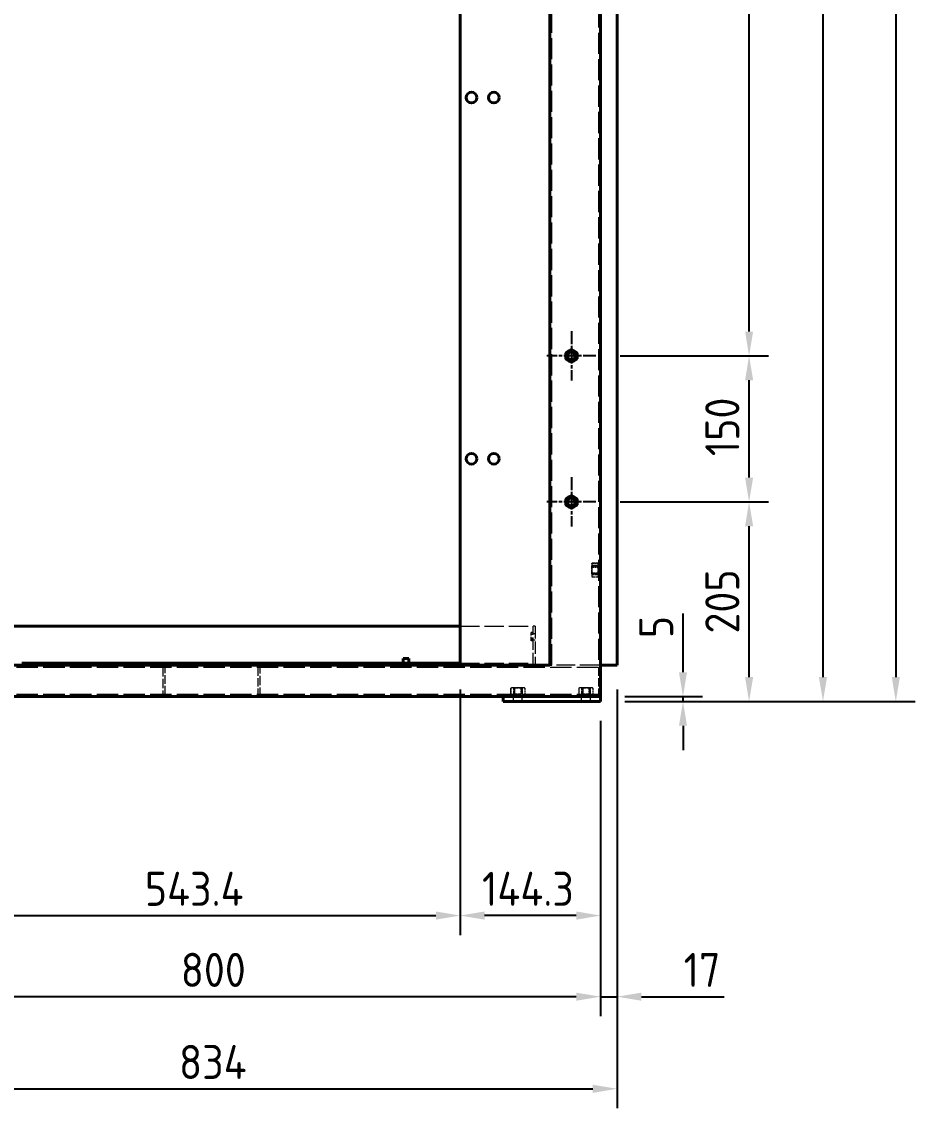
# Model space of a CAD drawing. Header units: millimetres. Extents: x 0 to 51860, y 0 to 5940.
# Drawn here: x 11181 to 12099, y 1552 to 2668 of the extents above; entities that cross this region are included whole.
import ezdxf

# ---------------------------------------------------------------- set-up
doc = ezdxf.new("R2010")
doc.units = ezdxf.units.MM
doc.header["$LTSCALE"] = 10
doc.linetypes.add('CHAIN', pattern=[0.3543, 0.2362, -0.0295, 0.0591, -0.0295])
doc.linetypes.add('DASHED', pattern=[0.2067, 0.1654, -0.0413])
for name, color, linetype, lineweight in [('가려진 것(ISO)', 2, 'DASHED', 18), ('가시적인 것(ISO)', 3, 'Continuous', 40), ('가시적인 좁은 것(ISO)', 3, 'Continuous', 35), ('중심 표식(ISO)', 1, 'Continuous', 25), ('치수(ISO)', 2, 'Continuous', 25)]:
    doc.layers.add(name, color=color, linetype=linetype, lineweight=lineweight)
doc.styles.add('치수 텍스트_PSTEK_POSCO', font='isocp.shx')
doc.dimstyles.new('치수_PSTEK_POSCO', dxfattribs={"dimscale": 10, "dimtxt": 3.5, "dimasz": 2.5, "dimexe": 2, "dimexo": 2.5, "dimgap": 1, "dimtad": 1, "dimrnd": 1e-08, "dimdsep": 46, "dimtxsty": '치수 텍스트_PSTEK_POSCO', "dimcen": 0.09, "dimdle": 10, "dimclrd": 7, "dimclre": 7, "dimclrt": 2, "dimadec": 1, "dimazin": 2, "dimtfac": 1, "dimtmove": 0, "dimatfit": 3, "dimfxl": 0, "dimtolj": 1, "dimlwd": -1, "dimlwe": -1, "dimarcsym": 0})

# ---------------------------------------------------------------- blocks, each defined once
blk = doc.blocks.new('*D64')
at = {"layer": 'Defpoints', "color": 0}
for p in [(10975.8, 1975.1), (11775.8, 1975.1), (10975.8, 1666.9)]:
    blk.add_point(p, dxfattribs=at)
at = {"layer": '치수(ISO)', "color": 7}
for p, q in [((10975.8, 1950.1), (10975.8, 1646.9)), ((11775.8, 1950.1), (11775.8, 1646.9)), ((11750.8, 1666.9), (11000.8, 1666.9))]:
    blk.add_line(p, q, dxfattribs=at)
for points in [[(11000.8, 1671), (11000.8, 1662.7), (10975.8, 1666.9)], [(11750.8, 1671), (11750.8, 1662.7), (11775.8, 1666.9)]]:
    blk.add_solid(points, dxfattribs=at)
at = {"layer": '치수(ISO)', "color": 2, "insert": (11344.3, 1694.4), "char_height": 35, "attachment_point": 4, "style": '치수 텍스트_PSTEK_POSCO'}
blk.add_mtext('\\A1;800', dxfattribs=at)
blk = doc.blocks.new('*D65')
at = {"layer": 'Defpoints', "color": 0}
for p in [(10958.8, 2007.4), (11792.8, 2007.4), (11792.8, 1572.3)]:
    blk.add_point(p, dxfattribs=at)
at = {"layer": '치수(ISO)', "color": 7}
for p, q in [((10958.8, 1982.4), (10958.8, 1552.3)), ((11792.8, 1982.4), (11792.8, 1552.3)), ((10983.8, 1572.3), (11767.8, 1572.3))]:
    blk.add_line(p, q, dxfattribs=at)
for points in [[(10983.8, 1576.4), (10983.8, 1568.1), (10958.8, 1572.3)], [(11767.8, 1576.4), (11767.8, 1568.1), (11792.8, 1572.3)]]:
    blk.add_solid(points, dxfattribs=at)
at = {"layer": '치수(ISO)', "color": 2, "insert": (11342.5, 1599.8), "char_height": 35, "attachment_point": 4, "style": '치수 텍스트_PSTEK_POSCO'}
blk.add_mtext('\\A1;834', dxfattribs=at)
blk = doc.blocks.new('*D67')
at = {"layer": 'Defpoints', "color": 0}
for p in [(11792.8, 2007.4), (11775.8, 1975.1), (11775.8, 1666.9)]:
    blk.add_point(p, dxfattribs=at)
at = {"layer": '치수(ISO)', "color": 7}
for p, q in [((11792.8, 1982.4), (11792.8, 1646.9)), ((11775.8, 1950.1), (11775.8, 1646.9)), ((11750.8, 1666.9), (11725.8, 1666.9)), ((11775.8, 1666.9), (11792.8, 1666.9)), ((11817.8, 1666.9), (11902.7, 1666.9))]:
    blk.add_line(p, q, dxfattribs=at)
for points in [[(11750.8, 1671), (11750.8, 1662.7), (11775.8, 1666.9)], [(11817.8, 1671), (11817.8, 1662.7), (11792.8, 1666.9)]]:
    blk.add_solid(points, dxfattribs=at)
at = {"layer": '치수(ISO)', "color": 2, "insert": (11861.2, 1694.4), "char_height": 35, "attachment_point": 4, "style": '치수 텍스트_PSTEK_POSCO'}
blk.add_mtext('\\A1;17', dxfattribs=at)
blk = doc.blocks.new('*D68')
at = {"layer": 'Defpoints', "color": 0}
for p in [(11631.5, 2007.4), (11775.8, 1975.1), (11631.5, 1750.2)]:
    blk.add_point(p, dxfattribs=at)
at = {"layer": '치수(ISO)', "color": 7}
for p, q in [((11631.5, 1982.4), (11631.5, 1730.2)), ((11775.8, 1950.1), (11775.8, 1730.2)), ((11750.8, 1750.2), (11656.5, 1750.2))]:
    blk.add_line(p, q, dxfattribs=at)
for points in [[(11656.5, 1754.4), (11656.5, 1746), (11631.5, 1750.2)], [(11750.8, 1754.4), (11750.8, 1746), (11775.8, 1750.2)]]:
    blk.add_solid(points, dxfattribs=at)
at = {"layer": '치수(ISO)', "color": 2, "insert": (11653.9, 1777.7), "char_height": 35, "attachment_point": 4, "style": '치수 텍스트_PSTEK_POSCO'}
blk.add_mtext('\\A1;144.3', dxfattribs=at)
blk = doc.blocks.new('*D70')
at = {"layer": 'Defpoints', "color": 0}
for p in [(11088.1, 2007.4), (11631.5, 2007.4), (11631.5, 1750.2)]:
    blk.add_point(p, dxfattribs=at)
at = {"layer": '치수(ISO)', "color": 7}
for p, q in [((11088.1, 1982.4), (11088.1, 1730.2)), ((11631.5, 1982.4), (11631.5, 1730.2)), ((11113.1, 1750.2), (11606.5, 1750.2))]:
    blk.add_line(p, q, dxfattribs=at)
for points in [[(11113.1, 1754.4), (11113.1, 1746), (11088.1, 1750.2)], [(11606.5, 1754.4), (11606.5, 1746), (11631.5, 1750.2)]]:
    blk.add_solid(points, dxfattribs=at)
at = {"layer": '치수(ISO)', "color": 2, "insert": (11307.3, 1777.7), "char_height": 35, "attachment_point": 4, "style": '치수 텍스트_PSTEK_POSCO'}
blk.add_mtext('\\A1;543.4', dxfattribs=at)
blk = doc.blocks.new('*D72')
at = {"layer": 'Defpoints', "color": 0}
for p in [(11771, 2175.1), (11928.4, 2175.1), (11775.8, 1970.1)]:
    blk.add_point(p, dxfattribs=at)
at = {"layer": '치수(ISO)', "color": 7}
for p, q in [((11796, 2175.1), (11948.4, 2175.1)), ((11928.4, 1995.1), (11928.4, 2150.1)), ((11800.8, 1970.1), (11948.4, 1970.1))]:
    blk.add_line(p, q, dxfattribs=at)
for points in [[(11924.3, 2150.1), (11932.6, 2150.1), (11928.4, 2175.1)], [(11924.3, 1995.1), (11932.6, 1995.1), (11928.4, 1970.1)]]:
    blk.add_solid(points, dxfattribs=at)
at = {"layer": '치수(ISO)', "color": 2, "insert": (11900.9, 2039.9), "char_height": 35, "attachment_point": 4, "rotation": 90, "style": '치수 텍스트_PSTEK_POSCO'}
blk.add_mtext('\\A1;205', dxfattribs=at)
blk = doc.blocks.new('*D74')
at = {"layer": 'Defpoints', "color": 0}
for p in [(11775.8, 3525.1), (12004.4, 3525.1), (11775.8, 1970.1)]:
    blk.add_point(p, dxfattribs=at)
at = {"layer": '치수(ISO)', "color": 7}
for p, q in [((11800.8, 3525.1), (12024.4, 3525.1)), ((12004.4, 1995.1), (12004.4, 3500.1)), ((11800.8, 1970.1), (12024.4, 1970.1))]:
    blk.add_line(p, q, dxfattribs=at)
for points in [[(12000.2, 3500.1), (12008.5, 3500.1), (12004.4, 3525.1)], [(12000.2, 1995.1), (12008.5, 1995.1), (12004.4, 1970.1)]]:
    blk.add_solid(points, dxfattribs=at)
at = {"layer": '치수(ISO)', "color": 2, "insert": (11976.9, 2706.6), "char_height": 35, "attachment_point": 4, "rotation": 90, "style": '치수 텍스트_PSTEK_POSCO'}
blk.add_mtext('\\A1;1555', dxfattribs=at)
blk = doc.blocks.new('*D99')
at = {"layer": 'Defpoints', "color": 0}
for p in [(11771, 2325.1), (11928.4, 2325.1), (11771, 2175.1)]:
    blk.add_point(p, dxfattribs=at)
at = {"layer": '치수(ISO)', "color": 7}
for p, q in [((11796, 2325.1), (11948.4, 2325.1)), ((11928.4, 2200.1), (11928.4, 2300.1)), ((11796, 2175.1), (11948.4, 2175.1))]:
    blk.add_line(p, q, dxfattribs=at)
for points in [[(11924.3, 2300.1), (11932.6, 2300.1), (11928.4, 2325.1)], [(11924.3, 2200.1), (11932.6, 2200.1), (11928.4, 2175.1)]]:
    blk.add_solid(points, dxfattribs=at)
at = {"layer": '치수(ISO)', "color": 2, "insert": (11900.9, 2222.1), "char_height": 35, "attachment_point": 4, "rotation": 90, "style": '치수 텍스트_PSTEK_POSCO'}
blk.add_mtext('\\A1;150', dxfattribs=at)
blk = doc.blocks.new('*D100')
at = {"layer": 'Defpoints', "color": 0}
for p in [(11775.8, 1975.1), (11775.8, 1970.1), (11860.5, 1975.1)]:
    blk.add_point(p, dxfattribs=at)
at = {"layer": '치수(ISO)', "color": 7}
for p, q in [((11860.5, 2000.1), (11860.5, 2060.6)), ((11800.8, 1975.1), (11880.5, 1975.1)), ((11800.8, 1970.1), (11880.5, 1970.1)), ((11860.5, 1970.1), (11860.5, 1975.1)), ((11860.5, 1945.1), (11860.5, 1920.1))]:
    blk.add_line(p, q, dxfattribs=at)
for points in [[(11856.3, 2000.1), (11864.6, 2000.1), (11860.5, 1975.1)], [(11856.3, 1945.1), (11864.6, 1945.1), (11860.5, 1970.1)]]:
    blk.add_solid(points, dxfattribs=at)
at = {"layer": '치수(ISO)', "color": 2, "insert": (11833, 2035.1), "char_height": 35, "attachment_point": 4, "rotation": 90, "style": '치수 텍스트_PSTEK_POSCO'}
blk.add_mtext('\\A1;5', dxfattribs=at)
blk = doc.blocks.new('*D101')
at = {"layer": 'Defpoints', "color": 0}
for p in [(11771, 3175.1), (11928.4, 3175.1), (11771, 2325.1)]:
    blk.add_point(p, dxfattribs=at)
at = {"layer": '치수(ISO)', "color": 7}
for p, q in [((11796, 3175.1), (11948.4, 3175.1)), ((11928.4, 2350.1), (11928.4, 3150.1)), ((11796, 2325.1), (11948.4, 2325.1))]:
    blk.add_line(p, q, dxfattribs=at)
for points in [[(11924.3, 3150.1), (11932.6, 3150.1), (11928.4, 3175.1)], [(11924.3, 2350.1), (11932.6, 2350.1), (11928.4, 2325.1)]]:
    blk.add_solid(points, dxfattribs=at)
at = {"layer": '치수(ISO)', "color": 2, "insert": (11900.9, 2718.6), "char_height": 35, "attachment_point": 4, "rotation": 90, "style": '치수 텍스트_PSTEK_POSCO'}
blk.add_mtext('\\A1;850', dxfattribs=at)
blk = doc.blocks.new('*D163')
at = {"layer": 'Defpoints', "color": 0}
for p in [(11748.8, 3596.8), (11775.8, 1970.1), (12079.2, 1970.1)]:
    blk.add_point(p, dxfattribs=at)
at = {"layer": '치수(ISO)', "color": 7}
for p, q in [((11773.8, 3596.8), (12099.2, 3596.8)), ((12079.2, 3571.8), (12079.2, 1995.1)), ((11800.8, 1970.1), (12099.2, 1970.1))]:
    blk.add_line(p, q, dxfattribs=at)
for points in [[(12075.1, 3571.8), (12083.4, 3571.8), (12079.2, 3596.8)], [(12075.1, 1995.1), (12083.4, 1995.1), (12079.2, 1970.1)]]:
    blk.add_solid(points, dxfattribs=at)
at = {"layer": '치수(ISO)', "color": 2, "insert": (12051.7, 2725.7), "char_height": 35, "attachment_point": 4, "rotation": 90, "style": '치수 텍스트_PSTEK_POSCO'}
blk.add_mtext('\\A1;1626.7', dxfattribs=at)

msp = doc.modelspace()

# ---------------------------------------------------------------- linework, layer by layer
at = {"layer": '가려진 것(ISO)', "ltscale": 13.091783}
for p, q in [((11725.782, 2007.413), (11725.782, 3522.813)), ((11773.482, 3522.813), (11773.482, 2007.413))]:
    msp.add_line(p, q, dxfattribs=at)
at = {"layer": '가려진 것(ISO)', "ltscale": 0.151714}
for p, q in [((11766.682, 2111.613), (11767.0805, 2112.3033)), ((11773.482, 2111.613), (11773.0834, 2112.3033)), ((11766.682, 2098.613), (11767.0805, 2097.9227)), ((11773.482, 2098.613), (11773.0834, 2097.9227)), ((11684.282, 1984.213), (11683.5917, 1983.8145)), ((11684.282, 1977.413), (11683.5917, 1977.8115)), ((11697.282, 1984.213), (11697.9722, 1983.8145)), ((11697.282, 1977.413), (11697.9722, 1977.8115)), ((11754.282, 1984.213), (11753.5917, 1983.8145)), ((11754.282, 1977.413), (11753.5917, 1977.8115)), ((11767.282, 1984.213), (11767.9722, 1983.8145)), ((11767.282, 1977.413), (11767.9722, 1977.8115))]:
    msp.add_line(p, q, dxfattribs=at)
at = {"layer": '가려진 것(ISO)', "ltscale": 0.648143}
for p, q in [((11766.682, 2111.613), (11766.682, 2110.7422)), ((11766.682, 2099.4838), (11766.682, 2098.613)), ((11685.1528, 1984.213), (11684.282, 1984.213)), ((11697.282, 1984.213), (11696.4111, 1984.213)), ((11755.1528, 1984.213), (11754.282, 1984.213)), ((11767.282, 1984.213), (11766.4111, 1984.213))]:
    msp.add_line(p, q, dxfattribs=at)
at = {"layer": '가려진 것(ISO)', "ltscale": 1.296386}
for p, q in [((11766.682, 2110.7422), (11766.682, 2105.113)), ((11766.682, 2105.113), (11766.682, 2099.4838)), ((11690.782, 1984.213), (11685.1528, 1984.213)), ((11696.4111, 1984.213), (11690.782, 1984.213)), ((11760.782, 1984.213), (11755.1528, 1984.213)), ((11766.4111, 1984.213), (11760.782, 1984.213))]:
    msp.add_line(p, q, dxfattribs=at)
at = {"layer": '가려진 것(ISO)', "ltscale": 1.295094}
for p, q in [((11773.482, 2109.7895), (11766.682, 2109.7895)), ((11766.682, 2100.4365), (11773.482, 2100.4365)), ((11686.1055, 1984.213), (11686.1055, 1977.413)), ((11695.4585, 1977.413), (11695.4585, 1984.213)), ((11756.1055, 1984.213), (11756.1055, 1977.413)), ((11765.4585, 1977.413), (11765.4585, 1984.213))]:
    msp.add_line(p, q, dxfattribs=at)
at = {"layer": '가려진 것(ISO)', "ltscale": 0.111978}
for p, q in [((11767.0805, 2112.2792), (11767.0805, 2112.3033)), ((11773.0834, 2112.3033), (11773.0834, 2112.2792)), ((11767.0805, 2097.9227), (11767.0805, 2097.9468)), ((11773.0834, 2097.9468), (11773.0834, 2097.9227)), ((11683.5917, 1983.8145), (11683.6158, 1983.8145)), ((11683.6158, 1977.8115), (11683.5917, 1977.8115)), ((11697.9482, 1983.8145), (11697.9722, 1983.8145)), ((11697.9722, 1977.8115), (11697.9482, 1977.8115)), ((11753.5917, 1983.8145), (11753.6158, 1983.8145)), ((11753.6158, 1977.8115), (11753.5917, 1977.8115)), ((11767.9482, 1983.8145), (11767.9722, 1983.8145)), ((11767.9722, 1977.8115), (11767.9482, 1977.8115))]:
    msp.add_line(p, q, dxfattribs=at)
at = {"layer": '가려진 것(ISO)', "ltscale": 1.14328}
for p, q in [((11773.0834, 2112.3033), (11767.0805, 2112.3033)), ((11767.0805, 2112.2792), (11773.0834, 2112.2792)), ((11773.0834, 2109.2051), (11767.0805, 2109.2051)), ((11767.0805, 2108.1871), (11773.0834, 2108.1871)), ((11773.0834, 2102.0389), (11767.0805, 2102.0389)), ((11767.0805, 2101.0209), (11773.0834, 2101.0209)), ((11773.0834, 2097.9468), (11767.0805, 2097.9468)), ((11773.0834, 2097.9227), (11767.0805, 2097.9227)), ((11683.5917, 1983.8145), (11683.5917, 1977.8115)), ((11683.6158, 1977.8115), (11683.6158, 1983.8145)), ((11686.6898, 1983.8145), (11686.6898, 1977.8115)), ((11687.7079, 1977.8115), (11687.7079, 1983.8145)), ((11693.856, 1983.8145), (11693.856, 1977.8115)), ((11694.8741, 1977.8115), (11694.8741, 1983.8145)), ((11697.9482, 1983.8145), (11697.9482, 1977.8115)), ((11697.9722, 1983.8145), (11697.9722, 1977.8115)), ((11753.5917, 1983.8145), (11753.5917, 1977.8115)), ((11753.6158, 1977.8115), (11753.6158, 1983.8145)), ((11756.6898, 1983.8145), (11756.6898, 1977.8115)), ((11757.7079, 1977.8115), (11757.7079, 1983.8145)), ((11763.856, 1983.8145), (11763.856, 1977.8115)), ((11764.8741, 1977.8115), (11764.8741, 1983.8145)), ((11767.9482, 1983.8145), (11767.9482, 1977.8115)), ((11767.9722, 1983.8145), (11767.9722, 1977.8115))]:
    msp.add_line(p, q, dxfattribs=at)
at = {"layer": '가려진 것(ISO)', "ltscale": 0.053773}
for p, q in [((11766.882, 2109.113), (11766.682, 2109.313)), ((11766.882, 2101.113), (11766.682, 2100.913)), ((11773.282, 2109.113), (11773.482, 2109.313)), ((11773.282, 2101.113), (11773.482, 2100.913)), ((11686.782, 1984.013), (11686.582, 1984.213)), ((11686.782, 1977.613), (11686.582, 1977.413)), ((11694.782, 1984.013), (11694.982, 1984.213)), ((11694.782, 1977.613), (11694.982, 1977.413)), ((11756.782, 1984.013), (11756.582, 1984.213)), ((11756.782, 1977.613), (11756.582, 1977.413)), ((11764.782, 1984.013), (11764.982, 1984.213)), ((11764.782, 1977.613), (11764.982, 1977.413))]:
    msp.add_line(p, q, dxfattribs=at)
at = {"layer": '가려진 것(ISO)', "ltscale": 2.393412}
for p, q in [((11766.882, 2101.113), (11766.882, 2109.113)), ((11773.282, 2109.113), (11773.282, 2101.113)), ((11686.782, 1984.013), (11694.782, 1984.013)), ((11694.782, 1977.613), (11686.782, 1977.613)), ((11756.782, 1984.013), (11764.782, 1984.013)), ((11764.782, 1977.613), (11756.782, 1977.613))]:
    msp.add_line(p, q, dxfattribs=at)
at = {"layer": '가려진 것(ISO)', "ltscale": 1.218906}
for p, q in [((11773.282, 2109.113), (11766.882, 2109.113)), ((11773.282, 2101.113), (11766.882, 2101.113)), ((11686.782, 1984.013), (11686.782, 1977.613)), ((11694.782, 1984.013), (11694.782, 1977.613)), ((11756.782, 1984.013), (11756.782, 1977.613)), ((11764.782, 1984.013), (11764.782, 1977.613))]:
    msp.add_line(p, q, dxfattribs=at)
at = {"layer": '가려진 것(ISO)', "ltscale": 0.224057}
for p, q in [((11767.0805, 2108.1871), (11767.0805, 2109.2051)), ((11767.0805, 2101.0209), (11767.0805, 2102.0389)), ((11773.0834, 2109.2051), (11773.0834, 2108.1871)), ((11773.0834, 2102.0389), (11773.0834, 2101.0209)), ((11686.6898, 1983.8145), (11687.7079, 1983.8145)), ((11687.7079, 1977.8115), (11686.6898, 1977.8115)), ((11693.856, 1983.8145), (11694.8741, 1983.8145)), ((11694.8741, 1977.8115), (11693.856, 1977.8115)), ((11756.6898, 1983.8145), (11757.7079, 1983.8145)), ((11757.7079, 1977.8115), (11756.6898, 1977.8115)), ((11763.856, 1983.8145), (11764.8741, 1983.8145)), ((11764.8741, 1977.8115), (11763.856, 1977.8115))]:
    msp.add_line(p, q, dxfattribs=at)
at = {"layer": '가려진 것(ISO)', "ltscale": 0.43798}
for p, q in [((11773.482, 2109.363), (11775.782, 2109.363)), ((11773.482, 2100.863), (11775.782, 2100.863)), ((11195.782, 2005.113), (11195.782, 2007.413)), ((11708.032, 2005.113), (11708.032, 2007.413)), ((11713.532, 2005.113), (11713.532, 2007.413)), ((11723.482, 2007.413), (11725.782, 2007.413)), ((11775.782, 2007.413), (11773.482, 2007.413)), ((11685.782, 1975.113), (11685.782, 1977.413)), ((11695.782, 1975.113), (11695.782, 1977.413)), ((11755.782, 1975.113), (11755.782, 1977.413)), ((11765.782, 1975.113), (11765.782, 1977.413)), ((11773.482, 1975.113), (11773.482, 1977.413))]:
    msp.add_line(p, q, dxfattribs=at)
at = {"layer": '가려진 것(ISO)', "ltscale": 12.094824}
for p, q in [((11631.482, 2047.413), (11706.482, 2047.413)), ((11631.482, 2009.413), (11706.482, 2009.413))]:
    msp.add_line(p, q, dxfattribs=at)
at = {"layer": '가려진 것(ISO)', "ltscale": 7.618686}
for p, q in [((11706.482, 2007.413), (11706.482, 2047.413)), ((11708.482, 2047.413), (11708.482, 2007.413))]:
    msp.add_line(p, q, dxfattribs=at)
at = {"layer": '가려진 것(ISO)', "ltscale": 0.380839}
for p, q in [((11708.482, 2047.413), (11706.482, 2047.413)), ((11706.482, 2041.063), (11704.482, 2041.063)), ((11706.482, 2039.213), (11704.482, 2039.213)), ((11706.482, 2038.78), (11704.482, 2038.78)), ((11706.482, 2034.646), (11704.482, 2034.646)), ((11704.482, 2034.213), (11706.482, 2034.213)), ((11706.482, 2032.363), (11704.482, 2032.363)), ((11706.482, 2039.913), (11708.482, 2039.913)), ((11706.482, 2033.513), (11708.482, 2033.513))]:
    msp.add_line(p, q, dxfattribs=at)
at = {"layer": '가려진 것(ISO)', "ltscale": 2.602845}
msp.add_line((11704.482, 2032.363), (11704.482, 2041.063), dxfattribs=at)
at = {"layer": '가려진 것(ISO)', "ltscale": 13.269273}
for p, q in [((11773.482, 2005.113), (10978.082, 2005.113)), ((11773.482, 1977.413), (10978.082, 1977.413))]:
    msp.add_line(p, q, dxfattribs=at)
at = {"layer": '가려진 것(ISO)', "ltscale": 5.71399}
for p, q in [((11325.782, 2005.113), (11325.782, 1975.113)), ((11425.782, 1975.113), (11425.782, 2005.113))]:
    msp.add_line(p, q, dxfattribs=at)
at = {"layer": '가려진 것(ISO)', "ltscale": 5.275909}
for p, q in [((11328.082, 1977.413), (11328.082, 2005.113)), ((11423.482, 2005.113), (11423.482, 1977.413)), ((11773.482, 2005.113), (11773.482, 1977.413))]:
    msp.add_line(p, q, dxfattribs=at)
at = {"layer": '가려진 것(ISO)', "ltscale": 11.538462}
msp.add_line((11773.482, 2007.413), (11725.782, 2007.413), dxfattribs=at)
at = {"layer": '가려진 것(ISO)', "ltscale": 0.952248}
for p, q in [((11686.282, 1970.113), (11686.282, 1975.113)), ((11695.282, 1970.113), (11695.282, 1975.113)), ((11756.282, 1970.113), (11756.282, 1975.113)), ((11765.282, 1970.113), (11765.282, 1975.113))]:
    msp.add_line(p, q, dxfattribs=at)
at = {"layer": '가려진 것(ISO)', "ltscale": 1.296386}
for centre, start, end in [((11745.782, 2325.113), 120, 180), ((11745.782, 2325.113), 180, 240), ((11745.782, 2325.113), 60, 120), ((11745.782, 2325.113), 0, 60), ((11745.782, 2325.113), 300, 0), ((11745.782, 2325.113), 240, 300), ((11745.782, 2175.113), 120, 180), ((11745.782, 2175.113), 60, 120), ((11745.782, 2175.113), 0, 60), ((11745.782, 2175.113), 180, 240), ((11745.782, 2175.113), 240, 300), ((11745.782, 2175.113), 300, 0)]:
    msp.add_arc(centre, 6.5, start, end, dxfattribs=at)
at = {"layer": '가려진 것(ISO)', "ltscale": 0.224057}
for centre, start, end in [((11745.782, 2325.113), 145.3110652, 154.6889348), ((11745.782, 2325.113), 205.3110652, 214.6889348), ((11745.782, 2325.113), 85.3110652, 94.6889348), ((11745.782, 2325.113), 25.3110652, 34.6889348), ((11745.782, 2325.113), 325.3110652, 334.6889348), ((11745.782, 2325.113), 265.3110652, 274.6889348), ((11745.782, 2175.113), 145.3110652, 154.6889348), ((11745.782, 2175.113), 85.3110652, 94.6889348), ((11745.782, 2175.113), 25.3110652, 34.6889348), ((11745.782, 2175.113), 205.3110652, 214.6889348), ((11745.782, 2175.113), 265.3110652, 274.6889348), ((11745.782, 2175.113), 325.3110652, 334.6889348)]:
    msp.add_arc(centre, 7.1903, start, end, dxfattribs=at)
at = {"layer": '가려진 것(ISO)', "ltscale": 0.591794}
for points, weights in [([(11739.282, 2325.113), (11739.282, 2326.5725), (11739.282, 2328.1871)], [1, 1.03161221876, 1.01056542855]), ([(11739.282, 2322.0389), (11739.282, 2323.6535), (11739.282, 2325.113)], [1.01056542855, 1.03161221876, 1]), ([(11739.8697, 2329.2051), (11741.268, 2330.0124), (11742.532, 2330.7422)], [1.01056542855, 1.03161221876, 1]), ([(11742.532, 2330.7422), (11743.796, 2331.4719), (11745.1942, 2332.2792)], [1, 1.03161221876, 1.01056542855]), ([(11746.3697, 2332.2792), (11747.768, 2331.4719), (11749.032, 2330.7422)], [1.01056542855, 1.03161221876, 1]), ([(11749.032, 2330.7422), (11750.296, 2330.0124), (11751.6942, 2329.2051)], [1, 1.03161221876, 1.01056542855]), ([(11752.282, 2328.1871), (11752.282, 2326.5725), (11752.282, 2325.113)], [1.01056542855, 1.03161221876, 1]), ([(11752.282, 2325.113), (11752.282, 2323.6535), (11752.282, 2322.0389)], [1, 1.03161221876, 1.01056542855]), ([(11742.532, 2319.4838), (11741.268, 2320.2136), (11739.8697, 2321.0209)], [1, 1.03161221876, 1.01056542855]), ([(11745.1942, 2317.9468), (11743.796, 2318.7541), (11742.532, 2319.4838)], [1.01056542855, 1.03161221876, 1]), ([(11749.032, 2319.4838), (11747.768, 2318.7541), (11746.3697, 2317.9468)], [1, 1.03161221876, 1.01056542855]), ([(11751.6942, 2321.0209), (11750.296, 2320.2136), (11749.032, 2319.4838)], [1.01056542855, 1.03161221876, 1]), ([(11739.282, 2175.113), (11739.282, 2176.5725), (11739.282, 2178.1871)], [1, 1.03161221876, 1.01056542855]), ([(11739.8697, 2179.2051), (11741.268, 2180.0124), (11742.532, 2180.7422)], [1.01056542855, 1.03161221876, 1]), ([(11742.532, 2180.7422), (11743.796, 2181.4719), (11745.1942, 2182.2792)], [1, 1.03161221876, 1.01056542855]), ([(11746.3697, 2182.2792), (11747.768, 2181.4719), (11749.032, 2180.7422)], [1.01056542855, 1.03161221876, 1]), ([(11749.032, 2180.7422), (11750.296, 2180.0124), (11751.6942, 2179.2051)], [1, 1.03161221876, 1.01056542855]), ([(11752.282, 2178.1871), (11752.282, 2176.5725), (11752.282, 2175.113)], [1.01056542855, 1.03161221876, 1]), ([(11739.282, 2172.0389), (11739.282, 2173.6535), (11739.282, 2175.113)], [1.01056542855, 1.03161221876, 1]), ([(11742.532, 2169.4838), (11741.268, 2170.2136), (11739.8697, 2171.0209)], [1, 1.03161221876, 1.01056542855]), ([(11745.1942, 2167.9468), (11743.796, 2168.7541), (11742.532, 2169.4838)], [1.01056542855, 1.03161221876, 1]), ([(11749.032, 2169.4838), (11747.768, 2168.7541), (11746.3697, 2167.9468)], [1, 1.03161221876, 1.01056542855]), ([(11751.6942, 2171.0209), (11750.296, 2170.2136), (11749.032, 2169.4838)], [1.01056542855, 1.03161221876, 1]), ([(11752.282, 2175.113), (11752.282, 2173.6535), (11752.282, 2172.0389)], [1, 1.03161221876, 1.01056542855]), ([(11767.0805, 2112.2792), (11766.682, 2111.4719), (11766.682, 2110.7422)], [1.01056542855, 1.03161221876, 1]), ([(11766.682, 2110.7422), (11766.682, 2110.0124), (11767.0805, 2109.2051)], [1, 1.03161221876, 1.01056542855]), ([(11773.482, 2110.7422), (11773.482, 2111.4719), (11773.0834, 2112.2792)], [1, 1.03161221876, 1.01056542855]), ([(11773.0834, 2109.2051), (11773.482, 2110.0124), (11773.482, 2110.7422)], [1.01056542855, 1.03161221876, 1]), ([(11767.0805, 2108.1871), (11766.682, 2106.5725), (11766.682, 2105.113)], [1.01056542855, 1.03161221876, 1]), ([(11766.682, 2105.113), (11766.682, 2103.6535), (11767.0805, 2102.0389)], [1, 1.03161221876, 1.01056542855]), ([(11767.0805, 2101.0209), (11766.682, 2100.2136), (11766.682, 2099.4838)], [1.01056542855, 1.03161221876, 1]), ([(11766.682, 2099.4838), (11766.682, 2098.7541), (11767.0805, 2097.9468)], [1, 1.03161221876, 1.01056542855]), ([(11773.482, 2105.113), (11773.482, 2106.5725), (11773.0834, 2108.1871)], [1, 1.03161221876, 1.01056542855]), ([(11773.0834, 2102.0389), (11773.482, 2103.6535), (11773.482, 2105.113)], [1.01056542855, 1.03161221876, 1]), ([(11773.482, 2099.4838), (11773.482, 2100.2136), (11773.0834, 2101.0209)], [1, 1.03161221876, 1.01056542855]), ([(11773.0834, 2097.9468), (11773.482, 2098.7541), (11773.482, 2099.4838)], [1.01056542855, 1.03161221876, 1]), ([(11685.1528, 1984.213), (11684.423, 1984.213), (11683.6158, 1983.8145)], [1, 1.03161221876, 1.01056542855]), ([(11683.6158, 1977.8115), (11684.423, 1977.413), (11685.1528, 1977.413)], [1.01056542855, 1.03161221876, 1]), ([(11686.6898, 1983.8145), (11685.8826, 1984.213), (11685.1528, 1984.213)], [1.01056542855, 1.03161221876, 1]), ([(11685.1528, 1977.413), (11685.8826, 1977.413), (11686.6898, 1977.8115)], [1, 1.03161221876, 1.01056542855]), ([(11690.782, 1984.213), (11689.3224, 1984.213), (11687.7079, 1983.8145)], [1, 1.03161221876, 1.01056542855]), ([(11687.7079, 1977.8115), (11689.3224, 1977.413), (11690.782, 1977.413)], [1.01056542855, 1.03161221876, 1]), ([(11693.856, 1983.8145), (11692.2415, 1984.213), (11690.782, 1984.213)], [1.01056542855, 1.03161221876, 1]), ([(11690.782, 1977.413), (11692.2415, 1977.413), (11693.856, 1977.8115)], [1, 1.03161221876, 1.01056542855]), ([(11696.4111, 1984.213), (11695.6814, 1984.213), (11694.8741, 1983.8145)], [1, 1.03161221876, 1.01056542855]), ([(11694.8741, 1977.8115), (11695.6814, 1977.413), (11696.4111, 1977.413)], [1.01056542855, 1.03161221876, 1]), ([(11697.9482, 1983.8145), (11697.1409, 1984.213), (11696.4111, 1984.213)], [1.01056542855, 1.03161221876, 1]), ([(11696.4111, 1977.413), (11697.1409, 1977.413), (11697.9482, 1977.8115)], [1, 1.03161221876, 1.01056542855]), ([(11755.1528, 1984.213), (11754.423, 1984.213), (11753.6158, 1983.8145)], [1, 1.03161221876, 1.01056542855]), ([(11753.6158, 1977.8115), (11754.423, 1977.413), (11755.1528, 1977.413)], [1.01056542855, 1.03161221876, 1]), ([(11756.6898, 1983.8145), (11755.8826, 1984.213), (11755.1528, 1984.213)], [1.01056542855, 1.03161221876, 1]), ([(11755.1528, 1977.413), (11755.8826, 1977.413), (11756.6898, 1977.8115)], [1, 1.03161221876, 1.01056542855]), ([(11760.782, 1984.213), (11759.3224, 1984.213), (11757.7079, 1983.8145)], [1, 1.03161221876, 1.01056542855]), ([(11757.7079, 1977.8115), (11759.3224, 1977.413), (11760.782, 1977.413)], [1.01056542855, 1.03161221876, 1]), ([(11763.856, 1983.8145), (11762.2415, 1984.213), (11760.782, 1984.213)], [1.01056542855, 1.03161221876, 1]), ([(11760.782, 1977.413), (11762.2415, 1977.413), (11763.856, 1977.8115)], [1, 1.03161221876, 1.01056542855]), ([(11766.4111, 1984.213), (11765.6814, 1984.213), (11764.8741, 1983.8145)], [1, 1.03161221876, 1.01056542855]), ([(11764.8741, 1977.8115), (11765.6814, 1977.413), (11766.4111, 1977.413)], [1.01056542855, 1.03161221876, 1]), ([(11767.9482, 1983.8145), (11767.1409, 1984.213), (11766.4111, 1984.213)], [1.01056542855, 1.03161221876, 1]), ([(11766.4111, 1977.413), (11767.1409, 1977.413), (11767.9482, 1977.8115)], [1, 1.03161221876, 1.01056542855])]:
    msp.add_rational_spline(points, weights, degree=2, dxfattribs=at)
at = {"layer": '가시적인 것(ISO)'}
for p, q in [((11631.482, 2007.413), (11631.482, 3522.813)), ((11723.482, 3522.813), (11723.482, 2007.413)), ((11775.782, 3525.113), (11775.782, 1975.113)), ((11792.782, 3494.413), (11792.782, 2007.413)), ((11108.482, 2047.413), (11631.482, 2047.413)), ((11180.782, 2009.413), (11570.782, 2009.413)), ((11580.782, 2009.413), (11570.782, 2009.413)), ((11570.782, 2007.413), (11570.782, 2009.413)), ((11578.782, 2014.413), (11572.782, 2014.413)), ((11572.782, 2009.413), (11572.782, 2014.413)), ((11578.782, 2009.413), (11578.782, 2014.413)), ((11580.782, 2007.413), (11580.782, 2009.413)), ((11580.782, 2009.413), (11631.482, 2009.413)), ((11723.482, 2007.413), (11028.082, 2007.413)), ((11775.782, 2007.413), (11792.782, 2007.413)), ((11675.782, 1975.113), (11075.782, 1975.113)), ((11675.782, 1975.113), (11775.782, 1975.113)), ((11675.782, 1970.113), (11675.782, 1975.113)), ((11775.782, 1970.113), (11675.782, 1970.113)), ((11775.782, 1970.113), (11775.782, 1975.113))]:
    msp.add_line(p, q, dxfattribs=at)
for centre, radius in [((11643.082, 2590.413), 5.5), ((11666.082, 2590.413), 5.5), ((11745.782, 2325.113), 5.25), ((11745.782, 2325.113), 4.2), ((11745.782, 2325.113), 4), ((11643.082, 2219.413), 5.5), ((11666.082, 2219.413), 5.5), ((11745.782, 2175.113), 5.25), ((11745.782, 2175.113), 4.2), ((11745.782, 2175.113), 4)]:
    msp.add_circle(centre, radius, dxfattribs=at)
at = {"layer": '가시적인 좁은 것(ISO)'}
for centre in [(11745.782, 2325.113), (11745.782, 2175.113)]:
    msp.add_arc(centre, 4.6765, 350, 260, dxfattribs=at)
at = {"layer": '중심 표식(ISO)', "linetype": 'CHAIN', "ltscale": 5.611497}
for p, q in [((11745.782, 2350.363), (11745.782, 2299.863)), ((11771.032, 2325.113), (11720.532, 2325.113)), ((11745.782, 2200.363), (11745.782, 2149.863)), ((11771.032, 2175.113), (11720.532, 2175.113))]:
    msp.add_line(p, q, dxfattribs=at)

# ---------------------------------------------------------------- dimensions: what is measured, and where the dimension line sits
at = {"layer": '치수(ISO)', "color": 7}
for base, p1, p2, angle, override, picture, middle in [((12079.2461, 1970.113), (11748.782, 3596.813), (11775.782, 1970.113), 90, {"dimdec": 2, "dimtp": 0, "dimtm": 0, "dimtdec": 2, "dimtofl": 0, "dimatfit": 1}, '*D163', (12079.2461, 2783.463)), ((12004.3751, 3525.113), (11775.782, 1970.113), (11775.782, 3525.113), 90, {"dimdec": 2, "dimtp": 0, "dimtm": 0, "dimtdec": 2, "dimtofl": 0, "dimatfit": 1}, '*D74', (12004.3751, 2747.613)), ((11928.4273, 3175.113), (11771.032, 2325.113), (11771.032, 3175.113), 90, {"dimdec": 2, "dimtp": 0, "dimtm": 0, "dimtdec": 2, "dimtofl": 0, "dimatfit": 1}, '*D101', (11928.4273, 2750.113)), ((11928.4273, 2325.113), (11771.032, 2175.113), (11771.032, 2325.113), 90, {"dimdec": 2, "dimtp": 0, "dimtm": 0, "dimtdec": 2, "dimtofl": 0, "dimatfit": 1}, '*D99', (11928.4273, 2250.113)), ((11928.4273, 2175.113), (11775.782, 1970.113), (11771.032, 2175.113), 90, {"dimdec": 2, "dimtp": 0, "dimtm": 0, "dimtdec": 2, "dimtofl": 0, "dimatfit": 1}, '*D72', (11928.4273, 2072.613)), ((11860.4546, 1975.113), (11775.782, 1970.113), (11775.782, 1975.113), 90, {"dimdec": 2, "dimtp": 0, "dimtm": 0, "dimtdec": 2, "dimtofl": 1, "dimatfit": 1}, '*D100', (11860.4546, 2042.8379)), ((11792.782, 1572.2633), (10958.782, 2007.413), (11792.782, 2007.413), 180, {"dimdec": 2, "dimtp": 0, "dimtm": 0, "dimtdec": 2, "dimtofl": 0, "dimatfit": 1}, '*D65', (11375.782, 1572.2633)), ((11631.482, 1750.1872), (11088.082, 2007.413), (11631.482, 2007.413), 180, {"dimdec": 2, "dimtp": 0, "dimtm": 0, "dimtdec": 2, "dimtofl": 0, "dimatfit": 1}, '*D70', (11359.782, 1750.1872)), ((11631.482, 1750.1872), (11775.782, 1975.113), (11631.482, 2007.413), 180, {"dimdec": 2, "dimtp": 0, "dimtm": 0, "dimtdec": 2, "dimtofl": 0, "dimatfit": 1}, '*D68', (11703.632, 1750.1872)), ((11775.782, 1666.8521), (11792.782, 2007.413), (11775.782, 1975.113), 180, {"dimdec": 2, "dimtp": 0, "dimtm": 0, "dimtdec": 2, "dimtofl": 1, "dimatfit": 1}, '*D67', (11876.9884, 1666.8521)), ((10975.782, 1666.8521), (11775.782, 1975.113), (10975.782, 1975.113), 180, {"dimdec": 2, "dimtp": 0, "dimtm": 0, "dimtdec": 2, "dimtofl": 0, "dimatfit": 1}, '*D64', (11375.782, 1666.8521))]:
    dim = msp.add_linear_dim(base=base, p1=p1, p2=p2, angle=angle, dimstyle='치수_PSTEK_POSCO', override=override, dxfattribs=at)
    dim.commit()
    dim.dimension.update_dxf_attribs({"geometry": picture, "text_midpoint": middle, "dimtype": 160})

doc.saveas('drawing.dxf')
